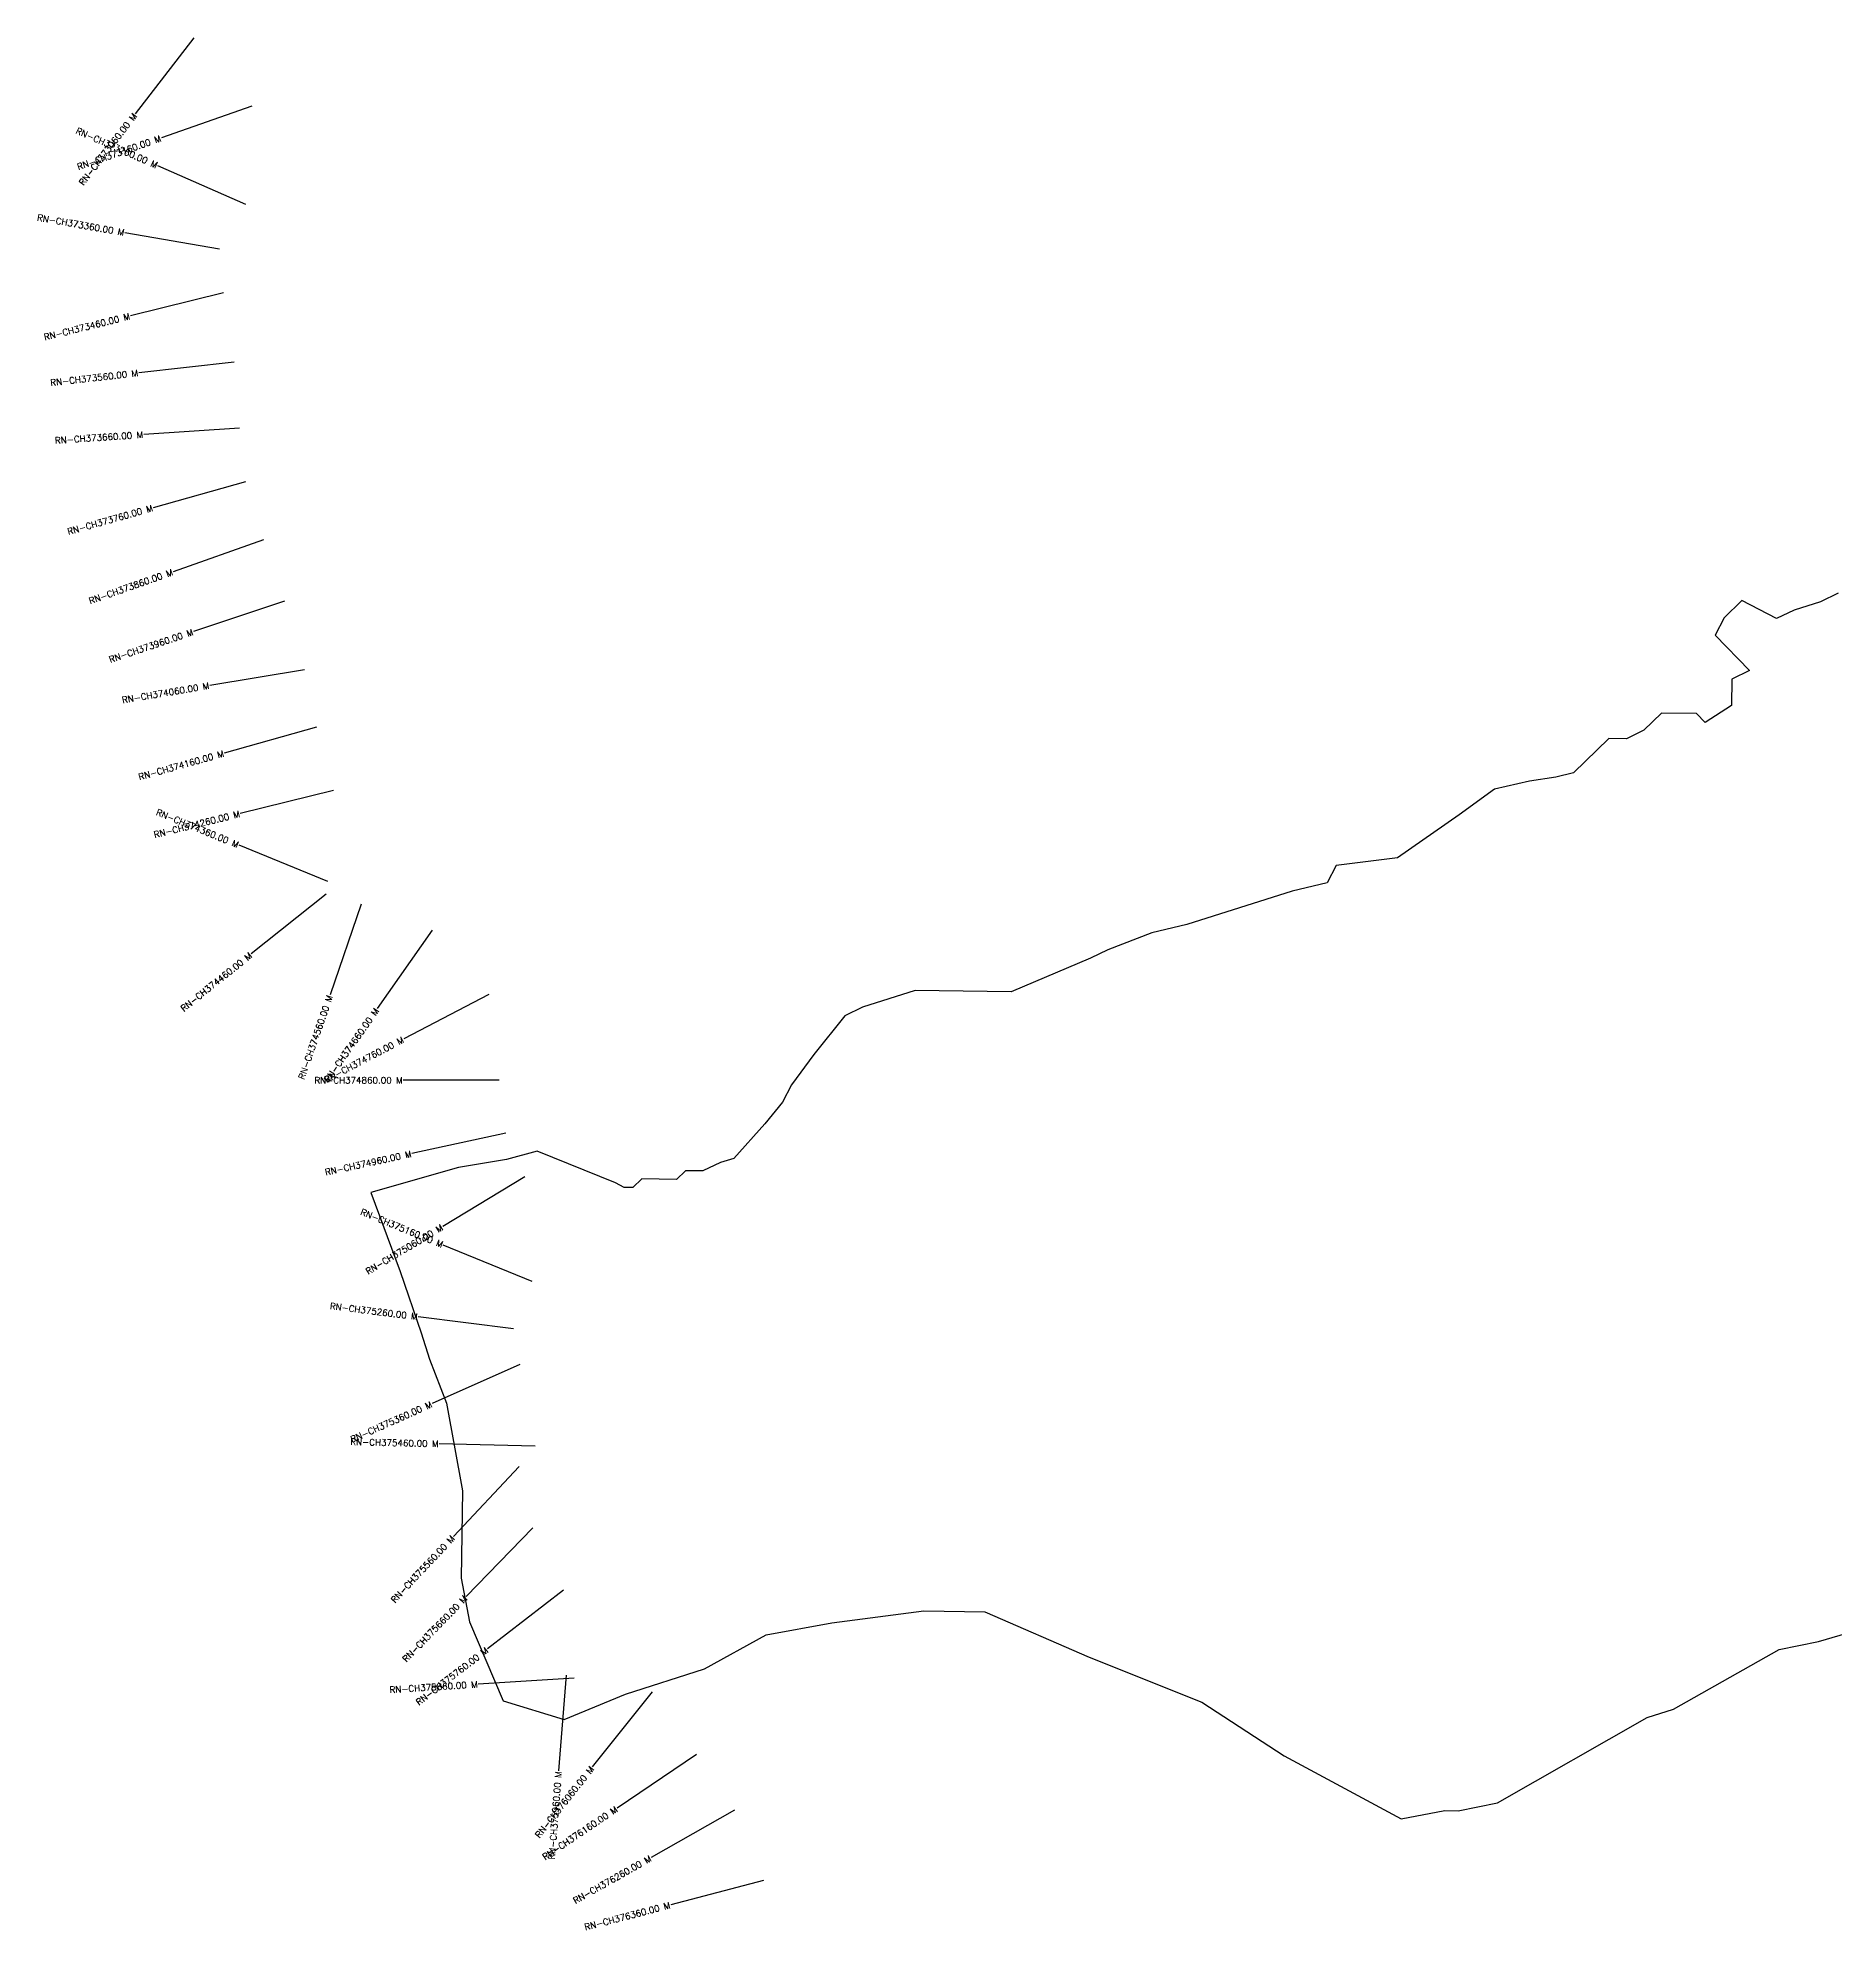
# Model space of a CAD drawing. Header units: metres. Extents: x 300847 to 306466, y 1961039 to 1964132.
# Drawn here: x 300847 to 303656, y 1961039 to 1963996 of the extents above; entities that cross this region are included whole.
import ezdxf
from ezdxf.enums import TextEntityAlignment as Align

# ---------------------------------------------------------------- set-up
doc = ezdxf.new("R2010")
doc.units = ezdxf.units.M
doc.header["$MEASUREMENT"] = 0
for name, color, linetype in [('CS', 134, 'Continuous'), ('CSMark', 6, 'Continuous'), ('VILLAGE BOUNDRY', 10, 'Continuous')]:
    doc.layers.add(name, color=color, linetype=linetype)
doc.styles.get("Standard").update_dxf_attribs({"font": 'simplex.shx'})

msp = doc.modelspace()

# ---------------------------------------------------------------- linework, layer by layer
at = {"layer": 'CS'}
for p, q in [((301091.1, 1963996.2), (300999.4, 1963877.5)), ((301181.8, 1963889.2), (301040.2, 1963839.9)), ((301172.1, 1963735.8), (301034.7, 1963796.1)), ((301131, 1963665.9), (300983.2, 1963691.7)), ((301137.3, 1963597.8), (300991.8, 1963561.7)), ((301153.9, 1963489.4), (301004.8, 1963472.7)), ((301162.3, 1963386.4), (301012.6, 1963376.3)), ((301171.7, 1963302.6), (301027.3, 1963261.9)), ((301200, 1963211.7), (301058.5, 1963161.9)), ((301232.7, 1963116.1), (301090.5, 1963068.3)), ((301263.8, 1963008.7), (301115.9, 1962984)), ((301282.9, 1962919), (301138.5, 1962878.4)), ((301309.1, 1962820.1), (301163.5, 1962784)), ((301300.5, 1962677.7), (301161.6, 1962734.3)), ((301298, 1962658.1), (301180.8, 1962564.5)), ((301352.7, 1962642.4), (301304, 1962500.5)), ((301463.7, 1962601.8), (301377.5, 1962479.1)), ((301551.8, 1962501.4), (301419, 1962431.7)), ((301568.4, 1962367.2), (301418.4, 1962367.2)), ((301578.5, 1962284.5), (301431.9, 1962252.7)), ((301608.5, 1962216), (301479.9, 1962138.8)), ((301619.7, 1962052.5), (301480.9, 1962109.5)), ((301590.6, 1961978.7), (301441.7, 1961997.4)), ((301600.5, 1961922.9), (301463.5, 1961861.8)), ((301624.5, 1961795.3), (301474.5, 1961798.8)), ((301599.3, 1961763.7), (301496.7, 1961654.2)), ((301620.9, 1961667.9), (301516.5, 1961560.3)), ((301668.5, 1961570.2), (301549.8, 1961478.5)), ((301685.3, 1961432.8), (301535.6, 1961423.3)), ((301672.9, 1961437.5), (301661.1, 1961288)), ((301807.1, 1961411.6), (301713.8, 1961294.1)), ((301876.8, 1961313.7), (301752.5, 1961229.7)), ((301936.3, 1961226.5), (301805.9, 1961152.5)), ((301981.5, 1961116.6), (301836.4, 1961078.6))]:
    msp.add_line(p, q, dxfattribs=at)
at = {"layer": 'VILLAGE BOUNDRY'}
msp.add_lwpolyline([(303661, 1963128.1), (303633.5, 1963114.9), (303592.4, 1963101.8), (303564.9, 1963088.6), (303510.6, 1963116.7), (303483, 1963089.8), (303468.9, 1963062.6), (303522.7, 1963007.3), (303495.2, 1962994), (303494.6, 1962953), (303453.3, 1962926.4), (303439.8, 1962940.2), (303385.2, 1962941), (303357.5, 1962914.1), (303330.1, 1962900.8), (303302.8, 1962901.2), (303247.3, 1962847.4), (303220, 1962841), (303178.9, 1962834.7), (303124.1, 1962821.9), (303068.9, 1962781.7), (302972.4, 1962714.9), (302876.6, 1962702.6), (302862.6, 1962675.5), (302807.8, 1962662.6), (302684.4, 1962623.4), (302643.2, 1962610.4), (302588.4, 1962597.5), (302519.8, 1962571.2), (302492.3, 1962557.9), (302368.7, 1962505.1), (302218.5, 1962507.3), (302136.2, 1962481.2), (302108.7, 1962467.9), (302060.1, 1962407.2), (302025.3, 1962359.9), (302011.2, 1962332.8), (301983.4, 1962299), (301934.9, 1962245.1), (301914.3, 1962238.6), (301886.8, 1962225.4), (301859.5, 1962225.7), (301845.6, 1962212.3), (301791.1, 1962213.1), (301777.2, 1962199.6), (301763.6, 1962199.8), (301750, 1962206.9), (301627.8, 1962256.4), (301579.9, 1962243.4), (301504.6, 1962230.9), (301367.5, 1962191.9), (301413.5, 1962068.3), (301446.2, 1961972.3), (301459.3, 1961931.2), (301485.7, 1961862.5), (301511, 1961725.6), (301509, 1961589.1), (301521.7, 1961520.7), (301574.5, 1961397.1), (301669.7, 1961368.4), (301765.8, 1961407.9), (301889.2, 1961447.1), (301985.6, 1961500.4), (302088.2, 1961519.3), (302231.9, 1961537.8), (302327.4, 1961536.4), (302490.2, 1961465.7), (302666.6, 1961395), (302795.2, 1961311.2), (302978, 1961213), (303046.5, 1961225.7), (303067, 1961225.4), (303128.6, 1961238.1), (303362.6, 1961371.3), (303403.7, 1961384.3), (303568.9, 1961477.5), (303630.5, 1961490.3), (303719.7, 1961516.3)], dxfattribs=at)

# ---------------------------------------------------------------- texts
at = {"layer": 'CSMark'}
for s, rotation, p in [('RN-CH373060.00 M', 52.3124, (300998.8, 1963876.7)), ('RN-CH373260.00 M', 336.3182, (301033.8, 1963796.5)), ('RN-CH373160.00 M', 19.1893, (301039.2, 1963839.5)), ('RN-CH373360.00 M', 350.0829, (300982.2, 1963691.9)), ('RN-CH373460.00 M', 13.9507, (300990.8, 1963561.4)), ('RN-CH373560.00 M', 6.4077, (301003.8, 1963472.5)), ('RN-CH373660.00 M', 3.8748, (301011.6, 1963376.2)), ('RN-CH373760.00 M', 15.7341, (301026.4, 1963261.6)), ('RN-CH373860.00 M', 19.3969, (301057.6, 1963161.6)), ('RN-CH373960.00 M', 18.5666, (301089.6, 1963068)), ('RN-CH374060.00 M', 9.4885, (301114.9, 1962983.9)), ('RN-CH374160.00 M', 15.6984, (301137.6, 1962878.1)), ('RN-CH374260.00 M', 13.9185, (301162.6, 1962783.7)), ('RN-CH374360.00 M', 337.8223, (301160.6, 1962734.7)), ('RN-CH374460.00 M', 38.6271, (301180, 1962563.8)), ('RN-CH374560.00 M', 71.0419, (301303.7, 1962499.6)), ('RN-CH374660.00 M', 54.9038, (301376.9, 1962478.3)), ('RN-CH374760.00 M', 27.6868, (301418.1, 1962431.2)), ('RN-CH374860.00 M', 0.0201, (301417.4, 1962367.2)), ('RN-CH374960.00 M', 12.2383, (301431, 1962252.4)), ('RN-CH375160.00 M', 337.6948, (301480, 1962109.8)), ('RN-CH375060.00 M', 30.9796, (301479.1, 1962138.3)), ('RN-CH375260.00 M', 352.8695, (301440.7, 1961997.5)), ('RN-CH375360.00 M', 24.0509, (301462.6, 1961861.4)), ('RN-CH375460.00 M', 358.6296, (301473.5, 1961798.9)), ('RN-CH375560.00 M', 46.8398, (301496, 1961653.5)), ('RN-CH375660.00 M', 45.8853, (301515.8, 1961559.5)), ('RN-CH375760.00 M', 37.711, (301549.1, 1961477.9)), ('RN-CH375860.00 M', 3.6264, (301534.6, 1961423.2)), ('RN-CH376060.00 M', 51.5674, (301713.2, 1961293.3)), ('RN-CH375960.00 M', 85.495, (301661, 1961287)), ('RN-CH376160.00 M', 34.0346, (301751.7, 1961229.2)), ('RN-CH376260.00 M', 29.5538, (301805, 1961152.1)), ('RN-CH376360.00 M', 14.6735, (301835.4, 1961078.3))]:
    msp.add_text(s, height=10, rotation=rotation, dxfattribs=at).set_placement(p, align=Align.MIDDLE_RIGHT)

doc.saveas('drawing.dxf')
